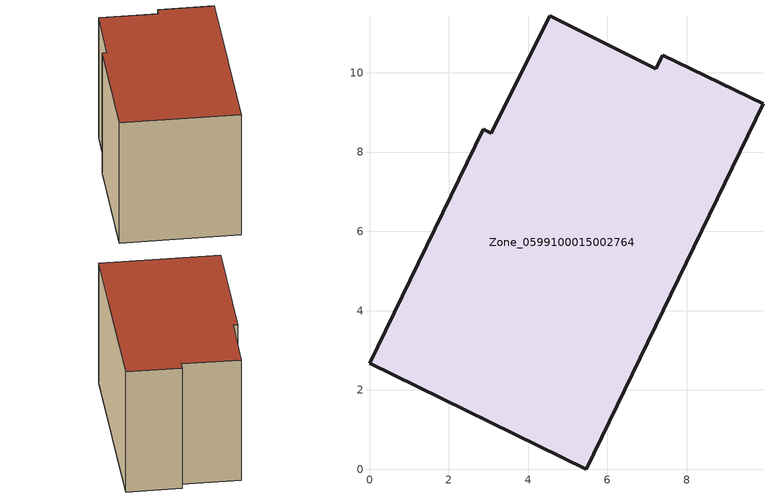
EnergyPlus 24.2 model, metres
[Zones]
Zone_0599100015002764
 floor ground (C_G): 5.47,0 0,2.68 2.87,8.58 3.07,8.48 4.54,11.44 7.23,10.11 7.39,10.45 9.93,9.21 z1.13
 wall outside (C_F): 7.39,10.45 7.23,10.11 4.54,11.44 3.07,8.48 2.87,8.58 0,2.68 5.47,0 9.93,9.21 7.39,10.45 z1.13:8.14
 roof outside (C_R): 2.87,8.58 0,2.68 5.47,0 9.93,9.21 7.39,10.45 7.23,10.11 4.54,11.44 3.07,8.48 z8.14
[BUILDING]
Pand.0599100015002764: North Axis=0; Terrain=City; Loads Convergence Tolerance Value=0.04; Temperature Convergence Tolerance Value=0.4; Solar Distribution=FullExterior; Maximum Number of Warmup Days=25; Minimum Number of Warmup Days=1
[Site:Location]
Rotterdam.The.Hague.AP_ZH_NLD Design_Conditions: Latitude=51.96; Longitude=4.45; Time Zone=1; Elevation=-4.5
[SITE:GROUNDTEMPERATURE:BUILDINGSURFACE]
18, 18, 18, 18, 18, 18, 18, 18, 18, 18, 18, 18
[MATERIAL] Thermal Absorptance=0.9; Solar Absorptance=0.7; Visible Absorptance=0.7
Name | Roughness | Thickness | Conductivity | Density | Specific Heat
G.TI.1946-1964 | MediumSmooth | 0.15 | 1 | 540 | 1210
F.TI.1946-1964 | Rough | 0.3 | 0.857143 | 1920 | 840
R.TI.1946-1964 | MediumRough | 0.2 | 0.277778 | 1500 | 1000
[CONSTRUCTION]
C_G: G.TI.1946-1964
C_F: F.TI.1946-1964
C_R: R.TI.1946-1964
[ZONE]
Zone_0599100015002764: Type=1; Multiplier=1; Ceiling Height=Autocalculate; Volume=Autocalculate; Floor Area=autocalculate; Part of Total Floor Area=Yes
[ZONEINFILTRATION:DESIGNFLOWRATE]
Infil_Zone_0599100015002764: Zone or ZoneList or Space or SpaceList=Zone_0599100015002764; Schedule=AlwaysOn; Design Flow Rate Calculation Method=Flow/Area; Flow Rate per Floor Area=0.003; Constant Term Coefficient=1; Temperature Term Coefficient=0; Velocity Term Coefficient=0; Velocity Squared Term Coefficient=0
[HVACTEMPLATE:ZONE:IDEALLOADSAIRSYSTEM]
Zone_0599100015002764: Maximum Heating Supply Air Temperature=50; Minimum Cooling Supply Air Temperature=13; Maximum Heating Supply Air Humidity Ratio=0.0156; Minimum Cooling Supply Air Humidity Ratio=0.0077; Heating Limit=NoLimit; Cooling Limit=NoLimit; Dehumidification Control Type=ConstantSensibleHeatRatio; Cooling Sensible Heat Ratio=0.7; Dehumidification Setpoint=60; Humidification Control Type=None; Humidification Setpoint=30; Outdoor Air Method=None; Outdoor Air Flow Rate per Person=0.00944; Outdoor Air Flow Rate per Zone Floor Area=0; Outdoor Air Flow Rate per Zone=0; Demand Controlled Ventilation Type=None; Outdoor Air Economizer Type=NoEconomizer; Heat Recovery Type=None; Sensible Heat Recovery Effectiveness=0.7; Latent Heat Recovery Effectiveness=0.65
[ZONECONTROL:THERMOSTAT]
ThermostatControl_Zone_0599100015002764: Zone or ZoneList=Zone_0599100015002764; Control Type Schedule=DualSetpointControlType; Control 1=Thermostat_Zone_0599100015002764; Temperature Difference Between Cutout And Setpoint=0
[THERMOSTATSETPOINT:DUALSETPOINT]
Thermostat_Zone_0599100015002764: Heating Setpoint Temperature Schedule=HeatingSetpoint_Zone_0599100015002764; Cooling Setpoint Temperature Schedule=CoolingSetpoint_Zone_0599100015002764
[SCHEDULE:COMPACT]
HeatingSetpoint_Zone_0599100015002764: Through: 12/31, For: AllDays, Until: 24:00, 21
CoolingSetpoint_Zone_0599100015002764: Through: 12/31, For: AllDays, Until: 24:00, 24
DualSetpointControlType: Through: 12/31, For: AllDays, Until: 24:00, 4
AlwaysOn: Through: 12/31, For: AllDays, Until: 24:00, 1
